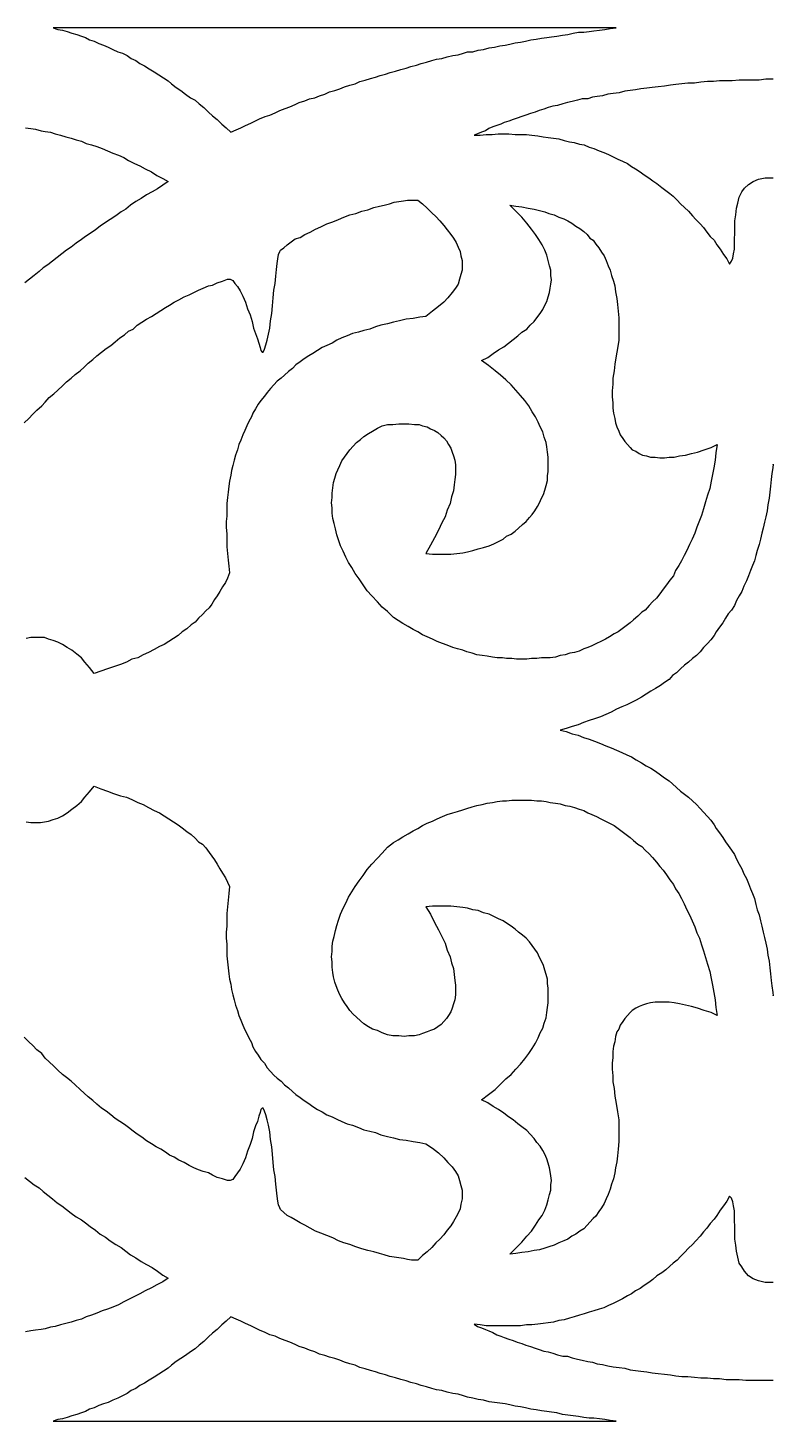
# Model space of a CAD drawing. Extents: x 100 to 710, y -550 to 180.
# Drawn here: x 304.8 to 347.6, y -450.5 to -370.5 of the extents above; entities that cross this region are included whole.
import ezdxf

# ---------------------------------------------------------------- set-up
doc = ezdxf.new("R2010")
doc.units = 0
doc.header["$MEASUREMENT"] = 0
doc.layers.add('LAYER_1', color=18, linetype='CONTINUOUS')

msp = doc.modelspace()

# ---------------------------------------------------------------- linework, layer by layer
at = {"layer": 'LAYER_1'}
for points in [[(338.603, -370.5), (306.285, -370.5), (306.555, -370.585), (306.826, -370.628), (307.096, -370.714), (307.366, -370.799), (307.637, -370.885), (307.907, -370.97), (308.139, -371.056), (308.37, -371.184), (308.641, -371.27), (308.911, -371.398), (309.181, -371.484), (309.452, -371.612), (309.722, -371.74), (309.992, -371.869), (310.263, -371.954), (310.533, -372.083), (310.765, -372.254), (311.035, -372.382), (311.267, -372.553), (311.537, -372.682), (311.807, -372.853), (312.078, -373.024), (312.348, -373.195), (312.618, -373.366), (312.889, -373.538), (313.082, -373.709), (313.352, -373.923), (313.622, -374.094), (313.893, -374.308), (314.163, -374.522), (314.433, -374.65), (314.665, -374.864), (314.935, -375.078), (315.206, -375.335), (315.437, -375.549), (315.708, -375.762), (315.978, -376.019), (316.21, -376.233), (316.48, -376.49), (316.789, -376.361), (317.059, -376.233), (317.33, -376.105), (317.638, -375.976), (317.87, -375.848), (318.14, -375.72), (318.449, -375.591), (318.72, -375.506), (319.029, -375.377), (319.299, -375.249), (319.608, -375.121), (319.878, -375.035), (320.187, -374.907), (320.419, -374.778), (320.728, -374.693), (320.998, -374.564), (321.307, -374.522), (321.577, -374.393), (321.886, -374.308), (322.157, -374.179), (322.466, -374.094), (322.736, -374.008), (323.006, -373.88), (323.315, -373.794), (323.624, -373.709), (323.894, -373.58), (324.203, -373.495), (324.512, -373.409), (324.783, -373.324), (325.053, -373.238), (325.362, -373.152), (325.632, -373.067), (325.941, -372.981), (326.25, -372.896), (326.559, -372.81), (326.829, -372.725), (327.138, -372.639), (327.409, -372.553), (327.718, -372.468), (328.027, -372.382), (328.297, -372.297), (328.606, -372.254), (328.915, -372.168), (329.224, -372.083), (329.533, -372.04), (329.842, -371.954), (330.073, -371.869), (330.382, -371.869), (330.691, -371.783), (331, -371.74), (331.309, -371.655), (331.618, -371.612), (331.927, -371.527), (332.236, -371.484), (332.506, -371.441), (332.815, -371.355), (333.124, -371.313), (333.394, -371.27), (333.703, -371.184), (334.012, -371.141), (334.321, -371.099), (334.63, -371.056), (334.9, -371.013), (335.209, -370.97), (335.518, -370.928), (335.827, -370.885), (336.136, -370.799), (336.445, -370.756), (336.754, -370.756), (337.063, -370.714), (337.333, -370.671), (337.642, -370.628), (337.951, -370.585), (338.26, -370.542)], [(330.884, -389.583), (331.232, -389.411), (331.541, -389.197), (331.85, -388.984), (332.159, -388.812), (332.429, -388.598), (332.699, -388.385), (332.97, -388.171), (333.201, -387.957), (333.472, -387.786), (333.665, -387.572), (333.896, -387.358), (334.051, -387.144), (334.244, -386.887), (334.398, -386.673), (334.514, -386.416), (334.63, -386.202), (334.707, -385.946), (334.785, -385.689), (334.823, -385.432), (334.862, -385.218), (334.9, -384.962), (334.862, -384.705), (334.862, -384.405), (334.785, -384.149), (334.707, -383.849), (334.63, -383.55), (334.514, -383.25), (334.36, -382.951), (334.167, -382.651), (333.974, -382.352), (333.742, -382.052), (333.472, -381.71), (333.201, -381.368), (332.854, -381.025), (332.506, -380.683), (332.854, -380.726), (333.201, -380.768), (333.549, -380.854), (333.896, -380.897), (334.205, -380.982), (334.514, -381.068), (334.746, -381.154), (335.055, -381.239), (335.325, -381.368), (335.596, -381.453), (335.827, -381.581), (336.059, -381.71), (336.291, -381.881), (336.522, -382.009), (336.754, -382.18), (336.947, -382.352), (337.102, -382.566), (337.295, -382.694), (337.449, -382.908), (337.604, -383.122), (337.758, -383.378), (337.913, -383.592), (338.028, -383.849), (338.144, -384.149), (338.26, -384.405), (338.337, -384.705), (338.453, -385.047), (338.531, -385.304), (338.569, -385.646), (338.646, -386.031), (338.685, -386.374), (338.724, -386.759), (338.762, -387.144), (338.762, -387.572), (338.762, -387.957), (338.762, -388.427), (338.685, -388.898), (338.608, -389.326), (338.531, -389.797), (338.492, -390.182), (338.415, -390.609), (338.415, -390.952), (338.376, -391.337), (338.376, -391.679), (338.415, -392.021), (338.415, -392.321), (338.453, -392.62), (338.531, -392.92), (338.569, -393.177), (338.646, -393.391), (338.762, -393.647), (338.839, -393.861), (338.994, -394.075), (339.11, -394.246), (339.264, -394.417), (339.419, -394.589), (339.535, -394.717), (339.728, -394.803), (339.921, -394.931), (340.114, -395.017), (340.346, -395.059), (340.577, -395.145), (340.848, -395.145), (341.118, -395.188), (341.388, -395.188), (341.659, -395.145), (341.929, -395.145), (342.238, -395.059), (342.585, -395.017), (342.933, -394.931), (343.28, -394.845), (343.667, -394.717), (344.053, -394.589), (344.4, -394.417), (344.323, -394.888), (344.285, -395.316), (344.207, -395.744), (344.13, -396.129), (344.053, -396.514), (343.976, -396.942), (343.86, -397.327), (343.744, -397.712), (343.628, -398.097), (343.512, -398.482), (343.396, -398.782), (343.242, -399.167), (343.126, -399.509), (342.972, -399.851), (342.817, -400.151), (342.663, -400.493), (342.508, -400.793), (342.354, -401.092), (342.199, -401.349), (342.006, -401.648), (341.89, -401.948), (341.697, -402.205), (341.504, -402.461), (341.311, -402.718), (341.118, -402.975), (340.925, -403.232), (340.693, -403.446), (340.5, -403.659), (340.268, -403.916), (340.075, -404.045), (339.844, -404.258), (339.612, -404.472), (339.419, -404.644), (339.187, -404.815), (338.955, -404.986), (338.724, -405.157), (338.492, -405.285), (338.222, -405.456), (337.99, -405.585), (337.72, -405.713), (337.488, -405.842), (337.218, -405.97), (336.986, -406.056), (336.754, -406.141), (336.484, -406.269), (336.213, -406.355), (335.943, -406.398), (335.673, -406.483), (335.402, -406.526), (335.132, -406.612), (334.823, -406.655), (334.592, -406.655), (334.321, -406.655), (334.051, -406.697), (333.742, -406.697), (333.472, -406.74), (333.201, -406.74), (332.892, -406.74), (332.622, -406.697), (332.313, -406.697), (332.081, -406.655), (331.772, -406.655), (331.502, -406.612), (331.193, -406.569), (330.923, -406.526), (330.614, -406.483), (330.344, -406.398), (330.035, -406.312), (329.803, -406.227), (329.494, -406.141), (329.224, -406.056), (328.915, -405.927), (328.644, -405.842), (328.335, -405.713), (328.065, -405.585), (327.756, -405.456), (327.486, -405.328), (327.216, -405.157), (326.945, -405.029), (326.675, -404.857), (326.366, -404.686), (326.096, -404.515), (325.825, -404.344), (325.478, -404.002), (325.169, -403.745), (324.899, -403.446), (324.59, -403.103), (324.319, -402.804), (324.088, -402.461), (323.856, -402.119), (323.624, -401.82), (323.431, -401.477), (323.238, -401.178), (323.084, -400.878), (322.929, -400.536), (322.775, -400.236), (322.659, -399.894), (322.581, -399.595), (322.504, -399.252), (322.427, -398.953), (322.35, -398.653), (322.311, -398.354), (322.311, -398.054), (322.273, -397.755), (322.311, -397.455), (322.311, -397.199), (322.35, -396.899), (322.388, -396.6), (322.466, -396.343), (322.543, -396.086), (322.62, -395.872), (322.736, -395.616), (322.852, -395.359), (323.006, -395.145), (323.161, -394.931), (323.315, -394.717), (323.508, -394.503), (323.701, -394.289), (323.933, -394.118), (324.126, -393.947), (324.397, -393.776), (324.628, -393.647), (324.899, -393.476), (325.169, -393.348), (325.478, -393.262), (325.787, -393.262), (326.134, -393.219), (326.443, -393.219), (326.714, -393.219), (327.023, -393.262), (327.293, -393.262), (327.486, -393.348), (327.756, -393.391), (327.949, -393.519), (328.181, -393.605), (328.374, -393.733), (328.567, -393.904), (328.722, -394.032), (328.876, -394.204), (328.992, -394.417), (329.108, -394.631), (329.185, -394.845), (329.262, -395.059), (329.34, -395.316), (329.378, -395.573), (329.378, -395.872), (329.378, -396.129), (329.34, -396.428), (329.301, -396.728), (329.262, -397.07), (329.146, -397.413), (329.069, -397.798), (328.915, -398.183), (328.799, -398.568), (328.606, -398.91), (328.413, -399.338), (328.181, -399.766), (327.949, -400.194), (327.679, -400.664), (328.065, -400.707), (328.413, -400.707), (328.76, -400.707), (329.108, -400.707), (329.455, -400.664), (329.803, -400.622), (330.073, -400.579), (330.382, -400.493), (330.691, -400.408), (331, -400.322), (331.309, -400.236), (331.579, -400.108), (331.85, -399.98), (332.12, -399.851), (332.313, -399.68), (332.583, -399.552), (332.815, -399.381), (333.008, -399.21), (333.24, -398.996), (333.433, -398.825), (333.626, -398.611), (333.781, -398.439), (333.935, -398.226), (334.089, -397.969), (334.205, -397.755), (334.321, -397.498), (334.437, -397.284), (334.514, -397.027), (334.592, -396.771), (334.669, -396.471), (334.669, -396.215), (334.707, -395.958), (334.707, -395.701), (334.707, -395.444), (334.707, -395.145), (334.669, -394.845), (334.63, -394.546), (334.592, -394.289), (334.476, -393.99), (334.398, -393.69), (334.244, -393.391), (334.128, -393.134), (333.974, -392.834), (333.781, -392.535), (333.587, -392.193), (333.356, -391.893), (333.124, -391.594), (332.854, -391.294), (332.583, -390.995), (332.274, -390.695), (331.966, -390.438), (331.657, -390.182), (331.27, -389.882)], [(330.884, -432.027), (331.27, -431.728), (331.657, -431.428), (331.966, -431.129), (332.274, -430.829), (332.583, -430.572), (332.854, -430.273), (333.124, -429.973), (333.356, -429.674), (333.587, -429.374), (333.781, -429.075), (333.974, -428.775), (334.128, -428.476), (334.244, -428.176), (334.398, -427.92), (334.476, -427.62), (334.592, -427.321), (334.63, -427.021), (334.669, -426.722), (334.707, -426.465), (334.707, -426.165), (334.707, -425.866), (334.707, -425.609), (334.669, -425.352), (334.669, -425.096), (334.592, -424.839), (334.514, -424.582), (334.437, -424.325), (334.321, -424.069), (334.205, -423.855), (334.089, -423.598), (333.935, -423.384), (333.781, -423.17), (333.626, -422.956), (333.433, -422.742), (333.24, -422.571), (333.008, -422.4), (332.815, -422.229), (332.583, -422.058), (332.313, -421.887), (332.12, -421.758), (331.85, -421.63), (331.579, -421.502), (331.309, -421.373), (331, -421.288), (330.691, -421.159), (330.382, -421.116), (330.073, -421.031), (329.803, -420.988), (329.455, -420.945), (329.108, -420.903), (328.76, -420.903), (328.413, -420.903), (328.065, -420.903), (327.679, -420.945), (327.949, -421.373), (328.181, -421.844), (328.413, -422.272), (328.606, -422.657), (328.799, -423.042), (328.915, -423.427), (329.069, -423.812), (329.146, -424.154), (329.262, -424.497), (329.301, -424.839), (329.34, -425.181), (329.378, -425.438), (329.378, -425.737), (329.378, -425.994), (329.34, -426.294), (329.262, -426.508), (329.185, -426.764), (329.108, -426.978), (328.992, -427.192), (328.876, -427.363), (328.722, -427.534), (328.567, -427.706), (328.374, -427.834), (328.181, -427.962), (327.949, -428.048), (327.756, -428.133), (327.486, -428.219), (327.293, -428.305), (327.023, -428.347), (326.714, -428.347), (326.443, -428.39), (326.134, -428.347), (325.787, -428.347), (325.478, -428.305), (325.169, -428.176), (324.899, -428.048), (324.628, -427.962), (324.397, -427.834), (324.126, -427.663), (323.933, -427.492), (323.701, -427.278), (323.508, -427.107), (323.315, -426.893), (323.161, -426.679), (323.006, -426.465), (322.852, -426.208), (322.736, -425.994), (322.62, -425.737), (322.543, -425.481), (322.466, -425.267), (322.388, -424.967), (322.35, -424.711), (322.311, -424.411), (322.311, -424.112), (322.273, -423.812), (322.311, -423.513), (322.311, -423.213), (322.35, -422.914), (322.427, -422.657), (322.504, -422.314), (322.581, -422.015), (322.659, -421.715), (322.775, -421.373), (322.929, -421.031), (323.084, -420.731), (323.238, -420.389), (323.431, -420.09), (323.624, -419.79), (323.856, -419.448), (324.088, -419.148), (324.319, -418.806), (324.59, -418.506), (324.899, -418.164), (325.169, -417.865), (325.478, -417.522), (325.825, -417.266), (326.096, -417.094), (326.366, -416.923), (326.675, -416.752), (326.945, -416.581), (327.216, -416.453), (327.486, -416.282), (327.756, -416.153), (328.065, -416.025), (328.335, -415.896), (328.644, -415.768), (328.915, -415.64), (329.224, -415.554), (329.494, -415.469), (329.803, -415.383), (330.035, -415.297), (330.344, -415.212), (330.614, -415.126), (330.923, -415.084), (331.193, -414.998), (331.502, -414.955), (331.772, -414.912), (332.081, -414.87), (332.313, -414.87), (332.622, -414.827), (332.892, -414.827), (333.201, -414.827), (333.472, -414.827), (333.742, -414.827), (334.051, -414.87), (334.321, -414.87), (334.592, -414.912), (334.823, -414.955), (335.132, -414.998), (335.402, -415.041), (335.673, -415.126), (335.943, -415.169), (336.213, -415.255), (336.484, -415.34), (336.754, -415.426), (336.986, -415.554), (337.218, -415.64), (337.488, -415.768), (337.72, -415.896), (337.99, -416.025), (338.222, -416.153), (338.492, -416.282), (338.724, -416.453), (338.955, -416.624), (339.187, -416.795), (339.419, -416.966), (339.612, -417.137), (339.844, -417.351), (340.075, -417.48), (340.268, -417.694), (340.5, -417.907), (340.693, -418.121), (340.925, -418.378), (341.118, -418.635), (341.311, -418.849), (341.504, -419.105), (341.697, -419.405), (341.89, -419.662), (342.006, -419.918), (342.199, -420.175), (342.354, -420.475), (342.508, -420.774), (342.663, -421.116), (342.817, -421.416), (342.972, -421.758), (343.126, -422.101), (343.242, -422.443), (343.396, -422.742), (343.512, -423.127), (343.628, -423.47), (343.744, -423.855), (343.86, -424.24), (343.976, -424.668), (344.053, -425.053), (344.13, -425.438), (344.207, -425.866), (344.285, -426.294), (344.323, -426.722), (344.4, -427.192), (344.053, -427.021), (343.667, -426.893), (343.28, -426.764), (342.933, -426.679), (342.585, -426.593), (342.238, -426.508), (341.929, -426.465), (341.659, -426.422), (341.388, -426.422), (341.118, -426.422), (340.848, -426.422), (340.577, -426.465), (340.346, -426.508), (340.114, -426.593), (339.921, -426.679), (339.728, -426.764), (339.535, -426.893), (339.419, -427.021), (339.264, -427.192), (339.11, -427.363), (338.994, -427.534), (338.839, -427.748), (338.762, -427.962), (338.646, -428.133), (338.569, -428.39), (338.531, -428.69), (338.453, -428.946), (338.415, -429.246), (338.415, -429.588), (338.376, -429.931), (338.376, -430.273), (338.415, -430.658), (338.415, -431), (338.492, -431.385), (338.531, -431.813), (338.608, -432.241), (338.685, -432.712), (338.762, -433.182), (338.762, -433.567), (338.762, -433.995), (338.762, -434.423), (338.724, -434.851), (338.685, -435.236), (338.646, -435.578), (338.569, -435.921), (338.531, -436.22), (338.453, -436.562), (338.337, -436.862), (338.26, -437.162), (338.144, -437.461), (338.028, -437.718), (337.913, -437.974), (337.758, -438.231), (337.604, -438.445), (337.449, -438.702), (337.295, -438.83), (337.102, -439.044), (336.947, -439.215), (336.754, -439.429), (336.522, -439.558), (336.291, -439.729), (336.059, -439.857), (335.827, -440.028), (335.596, -440.114), (335.325, -440.242), (335.055, -440.371), (334.746, -440.456), (334.514, -440.542), (334.205, -440.627), (333.896, -440.67), (333.549, -440.756), (333.201, -440.798), (332.854, -440.841), (332.506, -440.884), (332.854, -440.542), (333.201, -440.199), (333.472, -439.857), (333.742, -439.558), (333.974, -439.215), (334.167, -438.916), (334.36, -438.659), (334.514, -438.36), (334.63, -438.06), (334.707, -437.761), (334.785, -437.461), (334.862, -437.204), (334.862, -436.905), (334.9, -436.648), (334.862, -436.391), (334.823, -436.135), (334.785, -435.921), (334.707, -435.664), (334.63, -435.407), (334.514, -435.151), (334.398, -434.937), (334.244, -434.68), (334.051, -434.466), (333.896, -434.252), (333.665, -433.995), (333.472, -433.781), (333.201, -433.567), (332.97, -433.396), (332.699, -433.182), (332.429, -433.011), (332.159, -432.797), (331.85, -432.583), (331.541, -432.412), (331.232, -432.198)], [(338.608, -450.468), (338.26, -450.425), (337.951, -450.383), (337.642, -450.34), (337.333, -450.297), (337.063, -450.297), (336.754, -450.254), (336.445, -450.211), (336.136, -450.169), (335.827, -450.126), (335.518, -450.083), (335.209, -449.998), (334.9, -449.955), (334.63, -449.912), (334.321, -449.869), (334.012, -449.826), (333.703, -449.784), (333.394, -449.698), (333.124, -449.655), (332.815, -449.612), (332.506, -449.527), (332.236, -449.484), (331.927, -449.441), (331.618, -449.399), (331.309, -449.356), (331, -449.27), (330.691, -449.227), (330.382, -449.142), (330.073, -449.099), (329.842, -449.013), (329.533, -448.928), (329.224, -448.885), (328.915, -448.8), (328.606, -448.714), (328.297, -448.671), (328.027, -448.586), (327.718, -448.5), (327.409, -448.414), (327.138, -448.329), (326.829, -448.243), (326.559, -448.158), (326.25, -448.072), (325.941, -447.987), (325.632, -447.901), (325.362, -447.815), (325.053, -447.73), (324.783, -447.644), (324.512, -447.559), (324.203, -447.473), (323.894, -447.388), (323.624, -447.259), (323.315, -447.174), (323.006, -447.088), (322.736, -446.96), (322.466, -446.874), (322.157, -446.789), (321.886, -446.703), (321.577, -446.617), (321.307, -446.489), (320.998, -446.403), (320.728, -446.275), (320.419, -446.19), (320.187, -446.061), (319.878, -445.933), (319.608, -445.847), (319.299, -445.719), (319.029, -445.591), (318.72, -445.505), (318.449, -445.377), (318.14, -445.248), (317.87, -445.12), (317.638, -444.992), (317.33, -444.863), (317.059, -444.735), (316.789, -444.606), (316.48, -444.478), (316.21, -444.735), (315.978, -444.949), (315.708, -445.205), (315.437, -445.419), (315.206, -445.633), (314.935, -445.89), (314.665, -446.104), (314.433, -446.318), (314.163, -446.489), (313.893, -446.703), (313.622, -446.874), (313.352, -447.045), (313.082, -447.259), (312.889, -447.43), (312.618, -447.601), (312.348, -447.773), (312.078, -447.944), (311.807, -448.115), (311.537, -448.286), (311.267, -448.414), (311.035, -448.586), (310.765, -448.714), (310.533, -448.885), (310.263, -449.013), (309.992, -449.142), (309.722, -449.27), (309.452, -449.399), (309.181, -449.484), (308.911, -449.57), (308.641, -449.698), (308.37, -449.784), (308.139, -449.912), (307.907, -449.998), (307.637, -450.083), (307.366, -450.169), (307.096, -450.254), (306.826, -450.34), (306.555, -450.383), (306.285, -450.468)]]:
    msp.add_lwpolyline(points, close=True, dxfattribs=at)
for points in [[(347.62, -373.452), (347.593, -373.452), (347.207, -373.452), (346.82, -373.495), (346.473, -373.495), (346.048, -373.495), (345.662, -373.495), (345.276, -373.538), (344.928, -373.538), (344.542, -373.538), (344.194, -373.58), (343.847, -373.58), (343.461, -373.623), (343.113, -373.666), (342.727, -373.666), (342.379, -373.709), (342.032, -373.751), (341.723, -373.794), (341.375, -373.837), (341.028, -373.88), (340.68, -373.923), (340.371, -373.965), (340.024, -374.008), (339.715, -374.051), (339.406, -374.094), (339.097, -374.137), (338.788, -374.222), (338.44, -374.265), (338.131, -374.308), (337.823, -374.393), (337.514, -374.436), (337.243, -374.479), (336.973, -374.564), (336.664, -374.564), (336.394, -374.65), (336.085, -374.736), (335.814, -374.778), (335.544, -374.864), (335.235, -374.949), (334.965, -374.992), (334.695, -375.078), (334.463, -375.163), (334.193, -375.249), (333.961, -375.335), (333.69, -375.42), (333.42, -375.506), (333.188, -375.591), (332.918, -375.677), (332.686, -375.762), (332.455, -375.848), (332.184, -375.934), (331.991, -376.019), (331.76, -376.105), (331.528, -376.19), (331.296, -376.276), (331.103, -376.404), (330.871, -376.49), (330.64, -376.575), (330.447, -376.661), (330.794, -376.661), (331.142, -376.618), (331.489, -376.618), (331.837, -376.575), (332.146, -376.575), (332.455, -376.575), (332.802, -376.618), (333.111, -376.618), (333.459, -376.618), (333.768, -376.661), (334.115, -376.704), (334.424, -376.747), (334.695, -376.789), (335.003, -376.832), (335.312, -376.875), (335.621, -376.96), (335.93, -377.046), (336.201, -377.089), (336.51, -377.174), (336.78, -377.217), (337.05, -377.346), (337.321, -377.431), (337.629, -377.559), (337.9, -377.645), (338.17, -377.773), (338.44, -377.902), (338.711, -378.03), (338.981, -378.158), (339.251, -378.287), (339.483, -378.458), (339.715, -378.586), (339.985, -378.758), (340.217, -378.929), (340.487, -379.1), (340.719, -379.271), (340.951, -379.442), (341.221, -379.656), (341.453, -379.827), (341.684, -379.998), (341.877, -380.169), (342.109, -380.383), (342.302, -380.597), (342.534, -380.811), (342.766, -381.025), (342.997, -381.282), (343.19, -381.496), (343.422, -381.753), (343.615, -381.967), (343.808, -382.223), (344.001, -382.48), (344.233, -382.694), (344.388, -382.951), (344.581, -383.207), (344.774, -383.507), (344.967, -383.764), (345.121, -384.063), (345.237, -383.892), (345.314, -383.721), (345.353, -383.464), (345.392, -383.207), (345.392, -382.908), (345.392, -382.608), (345.43, -382.309), (345.43, -381.924), (345.43, -381.581), (345.469, -381.239), (345.507, -380.854), (345.585, -380.555), (345.662, -380.212), (345.816, -379.913), (345.971, -379.699), (346.203, -379.485), (346.473, -379.314), (346.782, -379.185), (347.168, -379.1), (347.593, -379.1), (347.62, -379.1)], [(304.702, -376.233), (305.011, -376.276), (305.281, -376.319), (305.59, -376.404), (305.822, -376.447), (306.13, -376.49), (306.401, -376.575), (306.71, -376.661), (307.019, -376.747), (307.328, -376.832), (307.598, -376.918), (307.907, -377.003), (308.177, -377.132), (308.486, -377.217), (308.795, -377.303), (309.104, -377.431), (309.413, -377.559), (309.722, -377.688), (310.031, -377.816), (310.34, -377.945), (310.61, -378.116), (310.958, -378.287), (311.267, -378.415), (311.576, -378.586), (311.923, -378.758), (312.232, -378.971), (312.58, -379.143), (312.889, -379.314), (312.58, -379.528), (312.271, -379.742), (311.962, -379.913), (311.653, -380.084), (311.344, -380.298), (311.035, -380.469), (310.726, -380.683), (310.456, -380.897), (310.185, -381.068), (309.876, -381.282), (309.567, -381.496), (309.297, -381.667), (308.988, -381.881), (308.718, -382.095), (308.409, -382.309), (308.139, -382.48), (307.907, -382.651), (307.598, -382.865), (307.328, -383.079), (307.057, -383.25), (306.787, -383.464), (306.517, -383.678), (306.246, -383.892), (305.976, -384.106), (305.706, -384.277), (305.474, -384.491), (305.204, -384.705), (304.933, -384.919), (304.663, -385.133)], [(304.624, -393.177), (304.895, -392.92), (305.126, -392.663), (305.358, -392.449), (305.628, -392.193), (305.822, -391.979), (306.053, -391.722), (306.324, -391.508), (306.555, -391.294), (306.826, -391.037), (307.057, -390.823), (307.328, -390.609), (307.559, -390.396), (307.83, -390.182), (308.061, -389.968), (308.293, -389.754), (308.563, -389.54), (308.795, -389.326), (309.065, -389.112), (309.336, -388.898), (309.606, -388.727), (309.838, -388.513), (310.108, -388.299), (310.378, -388.128), (310.61, -387.914), (310.88, -387.786), (311.112, -387.572), (311.382, -387.4), (311.653, -387.229), (311.923, -387.058), (312.193, -386.887), (312.464, -386.716), (312.734, -386.545), (312.966, -386.416), (313.236, -386.245), (313.506, -386.117), (313.815, -385.946), (314.086, -385.817), (314.356, -385.689), (314.626, -385.561), (314.897, -385.432), (315.206, -385.304), (315.437, -385.261), (315.708, -385.133), (316.017, -385.047), (316.287, -384.919), (316.441, -384.919), (316.596, -385.004), (316.712, -385.176), (316.866, -385.347), (317.021, -385.603), (317.175, -385.903), (317.33, -386.245), (317.445, -386.63), (317.6, -386.973), (317.716, -387.358), (317.793, -387.743), (317.909, -388.042), (318.025, -388.342), (318.102, -388.598), (318.179, -388.855), (318.218, -389.026), (318.295, -389.112), (318.334, -389.112), (318.411, -388.941), (318.488, -388.684), (318.565, -388.427), (318.643, -388.085), (318.72, -387.743), (318.758, -387.315), (318.836, -386.887), (318.874, -386.459), (318.913, -385.988), (318.951, -385.561), (319.029, -385.176), (319.067, -384.748), (319.106, -384.363), (319.145, -384.02), (319.183, -383.764), (319.222, -383.507), (319.299, -383.336), (319.338, -383.25), (319.531, -383.122), (319.724, -382.951), (319.956, -382.779), (320.187, -382.608), (320.458, -382.523), (320.728, -382.352), (321.037, -382.223), (321.346, -382.052), (321.655, -381.924), (322.002, -381.753), (322.35, -381.624), (322.659, -381.496), (322.968, -381.368), (323.315, -381.239), (323.663, -381.154), (324.01, -381.025), (324.358, -380.94), (324.705, -380.811), (325.014, -380.726), (325.285, -380.683), (325.594, -380.597), (325.864, -380.512), (326.134, -380.469), (326.405, -380.426), (326.636, -380.383), (326.868, -380.383), (327.061, -380.383), (327.216, -380.383), (327.486, -380.597), (327.756, -380.854), (328.027, -381.111), (328.258, -381.325), (328.49, -381.581), (328.722, -381.838), (328.915, -382.095), (329.108, -382.352), (329.262, -382.566), (329.417, -382.822), (329.533, -383.079), (329.648, -383.336), (329.687, -383.592), (329.764, -383.849), (329.764, -384.106), (329.764, -384.405), (329.687, -384.662), (329.61, -384.919), (329.533, -385.218), (329.378, -385.432), (329.185, -385.689), (328.953, -385.988), (328.722, -386.245), (328.413, -386.502), (328.065, -386.759), (327.679, -387.058), (327.331, -387.101), (326.945, -387.187), (326.559, -387.229), (326.173, -387.315), (325.825, -387.4), (325.478, -387.486), (325.092, -387.572), (324.783, -387.657), (324.474, -387.786), (324.126, -387.871), (323.817, -387.957), (323.47, -388.042), (323.161, -388.171), (322.852, -388.299), (322.581, -388.427), (322.311, -388.598), (322.002, -388.727), (321.732, -388.855), (321.462, -389.026), (321.191, -389.197), (320.96, -389.326), (320.689, -389.497), (320.458, -389.668), (320.226, -389.839), (320.033, -390.053), (319.801, -390.224), (319.569, -390.438), (319.376, -390.609), (319.145, -390.781), (318.951, -390.995), (318.758, -391.208), (318.565, -391.422), (318.411, -391.636), (318.218, -391.893), (318.063, -392.107), (317.909, -392.364), (317.754, -392.62), (317.677, -392.834), (317.523, -393.091), (317.407, -393.348), (317.291, -393.605), (317.175, -393.861), (317.059, -394.161), (316.943, -394.417), (316.866, -394.717), (316.75, -395.017), (316.673, -395.316), (316.596, -395.616), (316.519, -395.915), (316.48, -396.172), (316.403, -396.514), (316.364, -396.814), (316.325, -397.156), (316.287, -397.455), (316.248, -397.798), (316.248, -398.14), (316.248, -398.525), (316.21, -398.825), (316.21, -399.167), (316.248, -399.552), (316.248, -399.894), (316.248, -400.279), (316.287, -400.664), (316.325, -401.049), (316.364, -401.392), (316.403, -401.777), (316.287, -402.076), (316.171, -402.333), (316.017, -402.59), (315.862, -402.846), (315.708, -403.103), (315.553, -403.317), (315.399, -403.574), (315.244, -403.788), (315.051, -403.959), (314.858, -404.173), (314.626, -404.387), (314.433, -404.601), (314.202, -404.772), (313.97, -404.986), (313.699, -405.157), (313.468, -405.371), (313.197, -405.542), (312.927, -405.713), (312.657, -405.884), (312.386, -406.013), (312.078, -406.184), (311.769, -406.355), (311.46, -406.483), (311.151, -406.655), (310.803, -406.74), (310.494, -406.911), (310.147, -407.04), (309.76, -407.168), (309.413, -407.296), (309.027, -407.425), (308.641, -407.553), (308.37, -407.211), (308.1, -406.911), (307.907, -406.655), (307.637, -406.441), (307.366, -406.227), (307.096, -406.056), (306.826, -405.884), (306.555, -405.756), (306.285, -405.67), (306.015, -405.585), (305.783, -405.499), (305.551, -405.499), (305.281, -405.499), (305.011, -405.499), (304.74, -405.542)], [(347.62, -395.564), (347.618, -395.551), (347.615, -395.565), (347.613, -395.551), (347.593, -395.744), (347.554, -396.086), (347.516, -396.428), (347.477, -396.814), (347.438, -397.156), (347.4, -397.498), (347.322, -397.883), (347.284, -398.226), (347.207, -398.568), (347.129, -398.867), (347.052, -399.21), (346.975, -399.509), (346.898, -399.851), (346.82, -400.151), (346.705, -400.493), (346.627, -400.793), (346.55, -401.092), (346.434, -401.349), (346.318, -401.648), (346.203, -401.948), (346.087, -402.247), (345.932, -402.547), (345.816, -402.846), (345.662, -403.103), (345.507, -403.36), (345.392, -403.659), (345.237, -403.916), (345.044, -404.13), (344.89, -404.387), (344.735, -404.644), (344.542, -404.9), (344.349, -405.157), (344.233, -405.371), (344.04, -405.628), (343.847, -405.842), (343.615, -406.056), (343.422, -406.312), (343.229, -406.526), (342.997, -406.697), (342.766, -406.911), (342.534, -407.082), (342.302, -407.296), (342.07, -407.51), (341.839, -407.681), (341.646, -407.895), (341.375, -408.066), (341.144, -408.238), (340.873, -408.409), (340.603, -408.58), (340.333, -408.751), (340.062, -408.922), (339.753, -409.093), (339.483, -409.222), (339.213, -409.35), (338.942, -409.478), (338.634, -409.607), (338.325, -409.778), (338.016, -409.906), (337.707, -410.035), (337.359, -410.163), (337.05, -410.249), (336.741, -410.377), (336.432, -410.505), (336.085, -410.591), (335.737, -410.719), (335.39, -410.805), (335.737, -410.89), (336.085, -411.019), (336.432, -411.104), (336.741, -411.233), (337.05, -411.318), (337.359, -411.447), (337.707, -411.575), (338.016, -411.703), (338.325, -411.832), (338.634, -411.96), (338.942, -412.088), (339.213, -412.217), (339.483, -412.345), (339.753, -412.516), (340.062, -412.687), (340.333, -412.859), (340.603, -412.987), (340.873, -413.158), (341.144, -413.372), (341.375, -413.543), (341.646, -413.714), (341.839, -413.885), (342.07, -414.099), (342.302, -414.313), (342.534, -414.485), (342.766, -414.656), (342.997, -414.87), (343.229, -415.084), (343.422, -415.297), (343.615, -415.511), (343.847, -415.768), (344.04, -415.982), (344.233, -416.239), (344.349, -416.453), (344.542, -416.709), (344.735, -416.966), (344.89, -417.223), (345.044, -417.437), (345.237, -417.694), (345.392, -417.95), (345.507, -418.207), (345.662, -418.506), (345.816, -418.763), (345.932, -419.063), (346.087, -419.319), (346.203, -419.619), (346.318, -419.918), (346.434, -420.175), (346.55, -420.475), (346.627, -420.817), (346.705, -421.116), (346.82, -421.416), (346.898, -421.758), (346.975, -422.058), (347.052, -422.4), (347.129, -422.7), (347.207, -423.042), (347.284, -423.384), (347.322, -423.726), (347.4, -424.069), (347.438, -424.454), (347.477, -424.796), (347.516, -425.181), (347.554, -425.481), (347.593, -425.866), (347.613, -426.058), (347.615, -426.045), (347.618, -426.058), (347.62, -426.045)], [(304.74, -416.068), (305.011, -416.11), (305.281, -416.11), (305.551, -416.11), (305.783, -416.068), (306.015, -416.025), (306.285, -415.939), (306.555, -415.854), (306.826, -415.725), (307.096, -415.554), (307.366, -415.34), (307.637, -415.126), (307.907, -414.912), (308.1, -414.656), (308.37, -414.356), (308.641, -414.014), (309.027, -414.185), (309.413, -414.313), (309.76, -414.442), (310.147, -414.57), (310.494, -414.656), (310.803, -414.784), (311.151, -414.955), (311.46, -415.084), (311.769, -415.255), (312.078, -415.426), (312.386, -415.554), (312.657, -415.725), (312.927, -415.896), (313.197, -416.068), (313.468, -416.239), (313.699, -416.41), (313.97, -416.624), (314.202, -416.795), (314.433, -417.009), (314.626, -417.223), (314.858, -417.351), (315.051, -417.565), (315.244, -417.822), (315.399, -418.036), (315.553, -418.25), (315.708, -418.506), (315.862, -418.763), (316.017, -419.02), (316.171, -419.277), (316.287, -419.533), (316.403, -419.79), (316.364, -420.175), (316.325, -420.56), (316.287, -420.945), (316.248, -421.33), (316.248, -421.673), (316.248, -422.058), (316.21, -422.4), (316.21, -422.742), (316.248, -423.085), (316.248, -423.427), (316.248, -423.769), (316.287, -424.112), (316.325, -424.454), (316.364, -424.796), (316.403, -425.096), (316.48, -425.395), (316.519, -425.695), (316.596, -425.994), (316.673, -426.294), (316.75, -426.593), (316.866, -426.893), (316.943, -427.192), (317.059, -427.449), (317.175, -427.748), (317.291, -428.005), (317.407, -428.219), (317.523, -428.476), (317.677, -428.733), (317.754, -428.989), (317.909, -429.246), (318.063, -429.46), (318.218, -429.717), (318.411, -429.931), (318.565, -430.187), (318.758, -430.401), (318.951, -430.615), (319.145, -430.786), (319.376, -430.957), (319.569, -431.171), (319.801, -431.343), (320.033, -431.556), (320.226, -431.728), (320.458, -431.899), (320.689, -432.07), (320.96, -432.241), (321.191, -432.412), (321.462, -432.583), (321.732, -432.712), (322.002, -432.883), (322.311, -433.011), (322.581, -433.14), (322.852, -433.268), (323.161, -433.396), (323.47, -433.482), (323.817, -433.61), (324.126, -433.739), (324.474, -433.824), (324.783, -433.91), (325.092, -434.038), (325.478, -434.124), (325.825, -434.209), (326.173, -434.295), (326.559, -434.338), (326.945, -434.423), (327.331, -434.466), (327.679, -434.552), (328.065, -434.808), (328.413, -435.065), (328.722, -435.364), (328.953, -435.621), (329.185, -435.878), (329.378, -436.135), (329.533, -436.391), (329.61, -436.648), (329.687, -436.948), (329.764, -437.204), (329.764, -437.461), (329.764, -437.718), (329.687, -438.017), (329.648, -438.274), (329.533, -438.531), (329.417, -438.745), (329.262, -439.001), (329.108, -439.258), (328.915, -439.515), (328.722, -439.772), (328.49, -440.028), (328.258, -440.242), (328.027, -440.499), (327.756, -440.756), (327.486, -440.97), (327.216, -441.226), (327.061, -441.226), (326.868, -441.226), (326.636, -441.183), (326.405, -441.141), (326.134, -441.098), (325.864, -441.055), (325.594, -441.012), (325.285, -440.927), (325.014, -440.841), (324.705, -440.756), (324.358, -440.67), (324.01, -440.584), (323.663, -440.456), (323.315, -440.328), (322.968, -440.242), (322.659, -440.114), (322.35, -439.943), (322.002, -439.814), (321.655, -439.686), (321.346, -439.558), (321.037, -439.386), (320.728, -439.215), (320.458, -439.087), (320.187, -438.916), (319.956, -438.787), (319.724, -438.659), (319.531, -438.488), (319.338, -438.317), (319.299, -438.231), (319.222, -438.06), (319.183, -437.846), (319.145, -437.547), (319.106, -437.204), (319.067, -436.862), (319.029, -436.434), (318.951, -436.049), (318.913, -435.621), (318.874, -435.151), (318.836, -434.723), (318.758, -434.295), (318.72, -433.867), (318.643, -433.482), (318.565, -433.182), (318.488, -432.883), (318.411, -432.669), (318.334, -432.498), (318.295, -432.498), (318.218, -432.583), (318.179, -432.754), (318.102, -432.968), (318.025, -433.268), (317.909, -433.525), (317.793, -433.867), (317.716, -434.252), (317.6, -434.594), (317.445, -434.979), (317.33, -435.364), (317.175, -435.707), (317.021, -436.006), (316.866, -436.22), (316.712, -436.434), (316.596, -436.605), (316.441, -436.648), (316.287, -436.648), (316.017, -436.562), (315.708, -436.477), (315.437, -436.349), (315.206, -436.22), (314.897, -436.135), (314.626, -436.049), (314.356, -435.921), (314.086, -435.792), (313.815, -435.621), (313.506, -435.493), (313.236, -435.322), (312.966, -435.193), (312.734, -435.022), (312.464, -434.851), (312.193, -434.723), (311.923, -434.552), (311.653, -434.38), (311.382, -434.166), (311.112, -433.995), (310.88, -433.824), (310.61, -433.61), (310.378, -433.439), (310.108, -433.268), (309.838, -433.097), (309.606, -432.883), (309.336, -432.669), (309.065, -432.498), (308.795, -432.284), (308.563, -432.07), (308.293, -431.856), (308.061, -431.642), (307.83, -431.428), (307.559, -431.171), (307.328, -430.957), (307.057, -430.743), (306.826, -430.572), (306.555, -430.316), (306.324, -430.102), (306.053, -429.845), (305.822, -429.631), (305.628, -429.374), (305.358, -429.16), (305.126, -428.904), (304.895, -428.69), (304.624, -428.433)], [(304.663, -436.477), (304.933, -436.691), (305.204, -436.905), (305.474, -437.076), (305.706, -437.29), (305.976, -437.504), (306.246, -437.718), (306.517, -437.932), (306.787, -438.103), (307.057, -438.317), (307.328, -438.531), (307.598, -438.745), (307.907, -438.916), (308.139, -439.087), (308.409, -439.301), (308.718, -439.515), (308.988, -439.729), (309.297, -439.9), (309.567, -440.114), (309.876, -440.328), (310.185, -440.499), (310.456, -440.713), (310.726, -440.927), (311.035, -441.098), (311.344, -441.312), (311.653, -441.483), (311.962, -441.654), (312.271, -441.868), (312.58, -442.082), (312.889, -442.253), (312.58, -442.467), (312.232, -442.638), (311.923, -442.809), (311.576, -442.981), (311.267, -443.152), (310.958, -443.323), (310.61, -443.494), (310.34, -443.622), (310.031, -443.793), (309.722, -443.922), (309.413, -444.05), (309.104, -444.136), (308.795, -444.264), (308.486, -444.392), (308.177, -444.478), (307.907, -444.606), (307.598, -444.692), (307.328, -444.778), (307.019, -444.863), (306.71, -444.949), (306.401, -445.034), (306.13, -445.077), (305.822, -445.163), (305.59, -445.205), (305.281, -445.248), (305.011, -445.291), (304.702, -445.334)], [(347.62, -442.51), (347.593, -442.51), (347.168, -442.51), (346.782, -442.424), (346.473, -442.296), (346.203, -442.125), (345.971, -441.868), (345.816, -441.611), (345.662, -441.397), (345.585, -441.055), (345.507, -440.713), (345.469, -440.371), (345.43, -440.028), (345.43, -439.643), (345.43, -439.301), (345.392, -438.959), (345.392, -438.702), (345.392, -438.402), (345.353, -438.103), (345.314, -437.889), (345.237, -437.675), (345.121, -437.547), (344.967, -437.846), (344.774, -438.103), (344.581, -438.36), (344.388, -438.659), (344.233, -438.873), (344.001, -439.13), (343.808, -439.386), (343.615, -439.6), (343.422, -439.857), (343.19, -440.114), (342.997, -440.328), (342.766, -440.542), (342.534, -440.798), (342.302, -441.012), (342.109, -441.226), (341.877, -441.397), (341.684, -441.569), (341.453, -441.782), (341.221, -441.954), (340.951, -442.125), (340.719, -442.339), (340.487, -442.51), (340.217, -442.681), (339.985, -442.852), (339.715, -442.981), (339.483, -443.152), (339.251, -443.28), (338.981, -443.451), (338.711, -443.58), (338.44, -443.708), (338.17, -443.836), (337.9, -443.965), (337.629, -444.05), (337.321, -444.136), (337.05, -444.221), (336.78, -444.307), (336.51, -444.392), (336.201, -444.478), (335.93, -444.564), (335.621, -444.649), (335.312, -444.692), (335.003, -444.778), (334.695, -444.82), (334.424, -444.863), (334.115, -444.906), (333.768, -444.949), (333.459, -444.949), (333.111, -444.992), (332.802, -444.992), (332.455, -444.992), (332.146, -444.992), (331.837, -444.992), (331.489, -444.992), (331.142, -444.992), (330.794, -444.949), (330.447, -444.906), (330.64, -445.034), (330.871, -445.12), (331.103, -445.205), (331.296, -445.291), (331.528, -445.377), (331.76, -445.505), (331.991, -445.591), (332.184, -445.676), (332.455, -445.762), (332.686, -445.847), (332.918, -445.933), (333.188, -446.018), (333.42, -446.104), (333.69, -446.19), (333.961, -446.275), (334.193, -446.361), (334.463, -446.446), (334.695, -446.489), (334.965, -446.575), (335.235, -446.66), (335.544, -446.746), (335.814, -446.746), (336.085, -446.831), (336.394, -446.917), (336.664, -446.96), (336.973, -447.045), (337.243, -447.088), (337.514, -447.174), (337.823, -447.216), (338.131, -447.302), (338.44, -447.345), (338.788, -447.388), (339.097, -447.43), (339.406, -447.516), (339.715, -447.559), (340.024, -447.601), (340.371, -447.644), (340.68, -447.687), (341.028, -447.73), (341.375, -447.773), (341.723, -447.815), (342.032, -447.858), (342.379, -447.901), (342.727, -447.901), (343.113, -447.944), (343.461, -447.987), (343.847, -447.987), (344.194, -448.029), (344.542, -448.029), (344.928, -448.072), (345.276, -448.072), (345.662, -448.072), (346.048, -448.115), (346.434, -448.115), (346.82, -448.115), (347.207, -448.115), (347.593, -448.115), (347.62, -448.115)]]:
    msp.add_lwpolyline(points, dxfattribs=at)

doc.saveas('drawing.dxf')
